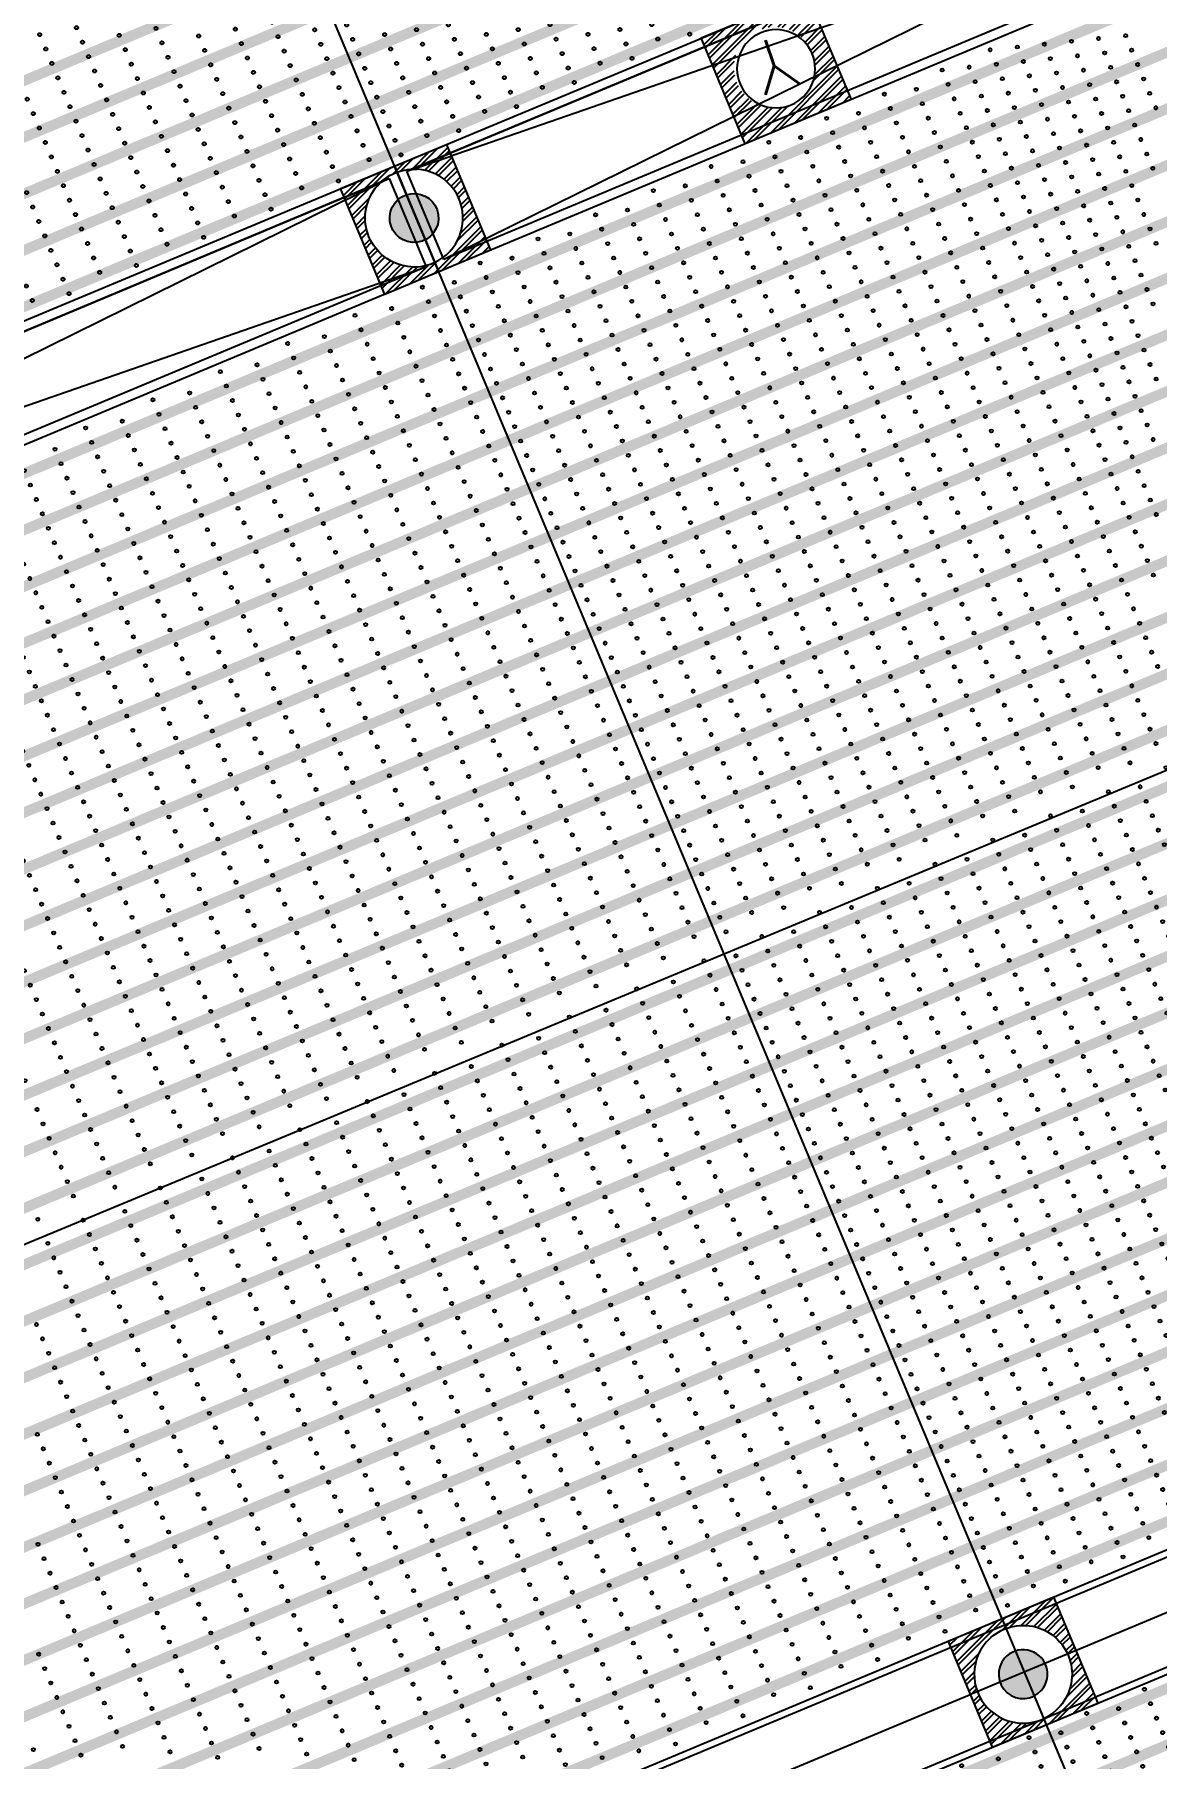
# Model space of a CAD drawing. Header units: millimetres. Extents: x 768159 to 833032, y -1374957 to -1225629.
# Drawn here: x 825699 to 827850, y -1271927 to -1268620 of the extents above; entities that cross this region are included whole.
import ezdxf
from ezdxf.xclip import XClip

# ---------------------------------------------------------------- set-up
doc = ezdxf.new("R2010")
doc.units = ezdxf.units.MM
doc.header["$LTSCALE"] = 10
doc.header["$MEASUREMENT"] = 0
doc.header["$XCLIPFRAME"] = 0
doc.set_wipeout_variables(frame=1)
doc.linetypes.add('CENTER', pattern=[50.8, 31.75, -6.35, 6.35, -6.35])
for name, color, linetype in [('I—平顶—分格线', 8, 'Continuous'), ('I—平顶—喷淋', 21, 'Continuous'), ('I—平顶—暖通', 144, 'Continuous'), ('I—平顶—灯具', 62, 'Continuous'), ('I—平顶—烟感', 144, 'Continuous'), ('I—平顶—造型', 122, 'Continuous')]:
    doc.layers.add(name, color=color, linetype=linetype)
doc.styles.add('平顶图图例(客房区A2）$0$HZDX', font='ROMANS.shx', dxfattribs={"width": 0.8, "bigfont": 'hztxt.shx'})

# ---------------------------------------------------------------- blocks, each defined once
blk = doc.blocks.new('7890')
at = {"layer": 'I—平顶—分格线', "color": 1}
for centre in [(-2960, -35), (-2890, -20), (-2820, -35), (-2750, -20), (-2680, -35), (-2610, -20), (-2540, -35), (-2470, -20), (-2400, -35), (-2330, -20), (-2260, -35), (-2190, -20), (-2120, -35), (-2050, -20), (-1980, -35), (-2960, -65), (-2890, -50), (-2820, -65), (-2750, -50), (-2680, -65), (-2610, -50), (-2540, -65), (-2470, -50), (-2400, -65), (-2330, -50), (-2260, -65), (-2190, -50), (-2120, -65), (-2050, -50), (-1980, -65), (-2960, -95), (-2890, -80), (-2820, -95), (-2750, -80), (-2680, -95), (-2610, -80), (-2540, -95), (-2470, -80), (-2400, -95), (-2330, -80), (-2260, -95), (-2190, -80), (-2120, -95), (-2050, -80), (-1980, -95), (-2960, -125), (-2890, -110), (-2820, -125), (-2750, -110), (-2680, -125), (-2610, -110), (-2540, -125), (-2470, -110), (-2400, -125), (-2330, -110), (-2260, -125), (-2190, -110), (-2120, -125), (-2050, -110), (-1980, -125), (-2960, -155), (-2890, -140), (-2820, -155), (-2750, -140), (-2680, -155), (-2610, -140), (-2540, -155), (-2470, -140), (-2400, -155), (-2330, -140), (-2260, -155), (-2190, -140), (-2120, -155), (-2050, -140), (-1980, -155), (-2960, -185), (-2890, -170), (-2890, -200), (-2820, -185), (-2750, -170), (-2750, -200), (-2680, -185), (-2610, -170), (-2610, -200), (-2540, -185), (-2470, -170), (-2470, -200), (-2400, -185), (-2330, -170), (-2330, -200), (-2260, -185), (-2190, -170), (-2190, -200), (-2120, -185), (-2050, -170), (-2050, -200), (-1980, -185), (-2960, -215), (-2890, -230), (-2820, -215), (-2750, -230), (-2680, -215), (-2610, -230), (-2540, -215), (-2470, -230), (-2400, -215), (-2330, -230), (-2260, -215), (-2190, -230), (-2120, -215), (-2050, -230), (-1980, -215), (-2960, -245), (-2890, -260), (-2820, -245), (-2750, -260), (-2680, -245), (-2610, -260), (-2540, -245), (-2470, -260), (-2400, -245), (-2330, -260), (-2260, -245), (-2190, -260), (-2120, -245), (-2050, -260), (-1980, -245), (-2960, -275), (-2890, -290), (-2820, -275), (-2750, -290), (-2680, -275), (-2610, -290), (-2540, -275), (-2470, -290), (-2400, -275), (-2330, -290), (-2260, -275), (-2190, -290), (-2120, -275), (-2050, -290), (-1980, -275), (-2960, -305), (-2890, -320), (-2820, -305), (-2750, -320), (-2680, -305), (-2610, -320), (-2540, -305), (-2470, -320), (-2400, -305), (-2330, -320), (-2260, -305), (-2190, -320), (-2120, -305), (-2050, -320), (-1980, -305), (-2960, -335), (-2960, -365), (-2890, -350), (-2820, -335), (-2820, -365), (-2750, -350), (-2680, -335), (-2680, -365), (-2610, -350), (-2540, -335), (-2540, -365), (-2470, -350), (-2400, -335), (-2400, -365), (-2330, -350), (-2260, -335), (-2260, -365), (-2190, -350), (-2120, -335), (-2120, -365), (-2050, -350), (-1980, -335), (-1980, -365), (-2960, -395), (-2890, -380), (-2820, -395), (-2750, -380), (-2680, -395), (-2610, -380), (-2540, -395), (-2470, -380), (-2400, -395), (-2330, -380), (-2260, -395), (-2190, -380), (-2120, -395), (-2050, -380), (-1980, -395), (-2960, -425), (-2890, -410), (-2820, -425), (-2750, -410), (-2680, -425), (-2610, -410), (-2540, -425), (-2470, -410), (-2400, -425), (-2330, -410), (-2260, -425), (-2190, -410), (-2120, -425), (-2050, -410), (-1980, -425), (-2960, -455), (-2890, -440), (-2820, -455), (-2750, -440), (-2680, -455), (-2610, -440), (-2540, -455), (-2470, -440), (-2400, -455), (-2330, -440), (-2260, -455), (-2190, -440), (-2120, -455), (-2050, -440), (-1980, -455), (-2960, -485), (-2890, -470), (-2820, -485), (-2750, -470), (-2680, -485), (-2610, -470), (-2540, -485), (-2470, -470), (-2400, -485), (-2330, -470), (-2260, -485), (-2190, -470), (-2120, -485), (-2050, -470), (-1980, -485), (-2960, -515), (-2890, -500), (-2890, -530), (-2820, -515), (-2750, -500), (-2750, -530), (-2680, -515), (-2610, -500), (-2610, -530), (-2540, -515), (-2470, -500), (-2470, -530), (-2400, -515), (-2330, -500), (-2330, -530), (-2260, -515), (-2190, -500), (-2190, -530), (-2120, -515), (-2050, -500), (-2050, -530), (-1980, -515), (-2960, -545), (-2890, -560), (-2820, -545), (-2750, -560), (-2680, -545), (-2610, -560), (-2540, -545), (-2470, -560), (-2400, -545), (-2330, -560), (-2260, -545), (-2190, -560), (-2120, -545), (-2050, -560), (-1980, -545), (-2960, -575), (-2890, -590), (-2820, -575), (-2750, -590), (-2680, -575), (-2610, -590), (-2540, -575), (-2470, -590), (-2400, -575), (-2330, -590), (-2260, -575), (-2190, -590), (-2120, -575), (-2050, -590), (-1980, -575), (-2960, -605), (-2890, -620), (-2820, -605), (-2750, -620), (-2680, -605), (-2610, -620), (-2540, -605), (-2470, -620), (-2400, -605), (-2330, -620), (-2260, -605), (-2190, -620), (-2120, -605), (-2050, -620), (-1980, -605), (-2960, -635), (-2890, -650), (-2820, -635), (-2750, -650), (-2680, -635), (-2610, -650), (-2540, -635), (-2470, -650), (-2400, -635), (-2330, -650), (-2260, -635), (-2190, -650), (-2120, -635), (-2050, -650), (-1980, -635), (-2960, -665), (-2960, -695), (-2890, -680), (-2820, -665), (-2820, -695), (-2750, -680), (-2680, -665), (-2680, -695), (-2610, -680), (-2540, -665), (-2540, -695), (-2470, -680), (-2400, -665), (-2400, -695), (-2330, -680), (-2260, -665), (-2260, -695), (-2190, -680), (-2120, -665), (-2120, -695), (-2050, -680), (-1980, -665), (-1980, -695), (-2960, -725), (-2890, -710), (-2820, -725), (-2750, -710), (-2680, -725), (-2610, -710), (-2540, -725), (-2470, -710), (-2400, -725), (-2330, -710), (-2260, -725), (-2190, -710), (-2120, -725), (-2050, -710), (-1980, -725), (-2960, -755), (-2890, -740), (-2820, -755), (-2750, -740), (-2680, -755), (-2610, -740), (-2540, -755), (-2470, -740), (-2400, -755), (-2330, -740), (-2260, -755), (-2190, -740), (-2120, -755), (-2050, -740), (-1980, -755), (-2960, -785), (-2890, -770), (-2820, -785), (-2750, -770), (-2680, -785), (-2610, -770), (-2540, -785), (-2470, -770), (-2400, -785), (-2330, -770), (-2260, -785), (-2190, -770), (-2120, -785), (-2050, -770), (-1980, -785), (-2960, -815), (-2890, -800), (-2820, -815), (-2750, -800), (-2680, -815), (-2610, -800), (-2540, -815), (-2470, -800), (-2400, -815), (-2330, -800), (-2260, -815), (-2190, -800), (-2120, -815), (-2050, -800), (-1980, -815), (-2960, -845), (-2890, -830), (-2890, -860), (-2820, -845), (-2750, -830), (-2750, -860), (-2680, -845), (-2610, -830), (-2610, -860), (-2540, -845), (-2470, -830), (-2470, -860), (-2400, -845), (-2330, -830), (-2330, -860), (-2260, -845), (-2190, -830), (-2190, -860), (-2120, -845), (-2050, -830), (-2050, -860), (-1980, -845), (-2960, -875), (-2890, -890), (-2820, -875), (-2750, -890), (-2680, -875), (-2610, -890), (-2540, -875), (-2470, -890), (-2400, -875), (-2330, -890), (-2260, -875), (-2190, -890), (-2120, -875), (-2050, -890), (-1980, -875), (-2960, -905), (-2890, -920), (-2820, -905), (-2750, -920), (-2680, -905), (-2610, -920), (-2540, -905), (-2470, -920), (-2400, -905), (-2330, -920), (-2260, -905), (-2190, -920), (-2120, -905), (-2050, -920), (-1980, -905), (-2960, -935), (-2890, -950), (-2820, -935), (-2750, -950), (-2680, -935), (-2610, -950), (-2540, -935), (-2470, -950), (-2400, -935), (-2330, -950), (-2260, -935), (-2190, -950), (-2120, -935), (-2050, -950), (-1980, -935), (-2960, -965), (-2890, -980), (-2820, -965), (-2750, -980), (-2680, -965), (-2610, -980), (-2540, -965), (-2470, -980), (-2400, -965), (-2330, -980), (-2260, -965), (-2190, -980), (-2120, -965), (-2050, -980), (-1980, -965), (-2960, -995), (-2960, -1025), (-2890, -1010), (-2820, -995), (-2820, -1025), (-2750, -1010), (-2680, -995), (-2680, -1025), (-2610, -1010), (-2540, -995), (-2540, -1025), (-2470, -1010), (-2400, -995), (-2400, -1025), (-2330, -1010), (-2260, -995), (-2260, -1025), (-2190, -1010), (-2120, -995), (-2120, -1025), (-2050, -1010), (-1980, -995), (-1980, -1025), (-2960, -1055), (-2890, -1040), (-2820, -1055), (-2750, -1040), (-2680, -1055), (-2610, -1040), (-2540, -1055), (-2470, -1040), (-2400, -1055), (-2330, -1040), (-2260, -1055), (-2190, -1040), (-2120, -1055), (-2050, -1040), (-1980, -1055), (-2960, -1085), (-2890, -1070), (-2820, -1085), (-2750, -1070), (-2680, -1085), (-2610, -1070), (-2540, -1085), (-2470, -1070), (-2400, -1085), (-2330, -1070), (-2260, -1085), (-2190, -1070), (-2120, -1085), (-2050, -1070), (-1980, -1085), (-2960, -1115), (-2890, -1100), (-2820, -1115), (-2750, -1100), (-2680, -1115), (-2610, -1100), (-2540, -1115), (-2470, -1100), (-2400, -1115), (-2330, -1100), (-2260, -1115), (-2190, -1100), (-2120, -1115), (-2050, -1100), (-1980, -1115), (-2960, -1145), (-2890, -1130), (-2890, -1160), (-2820, -1145), (-2750, -1130), (-2750, -1160), (-2680, -1145), (-2610, -1130), (-2610, -1160), (-2540, -1145), (-2470, -1130), (-2470, -1160), (-2400, -1145), (-2330, -1130), (-2330, -1160), (-2260, -1145), (-2190, -1130), (-2190, -1160), (-2120, -1145), (-2050, -1130), (-2050, -1160), (-1980, -1145), (-2960, -1175), (-2890, -1190), (-2820, -1175), (-2750, -1190), (-2680, -1175), (-2610, -1190), (-2540, -1175), (-2470, -1190), (-2400, -1175), (-2330, -1190), (-2260, -1175), (-2190, -1190), (-2120, -1175), (-2050, -1190), (-1980, -1175), (-2960, -1205), (-2890, -1220), (-2820, -1205), (-2750, -1220), (-2680, -1205), (-2610, -1220), (-2540, -1205), (-2470, -1220), (-2400, -1205), (-2330, -1220), (-2260, -1205), (-2190, -1220), (-2120, -1205), (-2050, -1220), (-1980, -1205), (-2960, -1235), (-2890, -1250), (-2820, -1235), (-2750, -1250), (-2680, -1235), (-2610, -1250), (-2540, -1235), (-2470, -1250), (-2400, -1235), (-2330, -1250), (-2260, -1235), (-2190, -1250), (-2120, -1235), (-2050, -1250), (-1980, -1235), (-2960, -1265), (-2890, -1280), (-2820, -1265), (-2750, -1280), (-2680, -1265), (-2610, -1280), (-2540, -1265), (-2470, -1280), (-2400, -1265), (-2330, -1280), (-2260, -1265), (-2190, -1280), (-2120, -1265), (-2050, -1280), (-1980, -1265), (-2960, -1295), (-2960, -1325), (-2890, -1310), (-2820, -1295), (-2820, -1325), (-2750, -1310), (-2680, -1295), (-2680, -1325), (-2610, -1310), (-2540, -1295), (-2540, -1325), (-2470, -1310), (-2400, -1295), (-2400, -1325), (-2330, -1310), (-2260, -1295), (-2260, -1325), (-2190, -1310), (-2120, -1295), (-2120, -1325), (-2050, -1310), (-1980, -1295), (-1980, -1325), (-2960, -1355), (-2890, -1340), (-2820, -1355), (-2750, -1340), (-2680, -1355), (-2610, -1340), (-2540, -1355), (-2470, -1340), (-2400, -1355), (-2330, -1340), (-2260, -1355), (-2190, -1340), (-2120, -1355), (-2050, -1340), (-1980, -1355), (-2960, -1385), (-2890, -1370), (-2820, -1385), (-2750, -1370), (-2680, -1385), (-2610, -1370), (-2540, -1385), (-2470, -1370), (-2400, -1385), (-2330, -1370), (-2260, -1385), (-2190, -1370), (-2120, -1385), (-2050, -1370), (-1980, -1385)]:
    blk.add_circle(centre, 3, dxfattribs=at)
at = {"layer": 'I—平顶—分格线', "color": 3}
for centre in [(-1910, -20), (-1830, -35), (-1750, -20), (-1670, -35), (-1590, -20), (-1910, -50), (-1830, -65), (-1750, -50), (-1670, -65), (-1910, -80), (-1830, -95), (-1750, -80), (-1670, -95), (-1910, -110), (-1830, -125), (-1750, -110), (-1670, -125), (-1910, -140), (-1830, -155), (-1750, -140), (-1670, -155), (-1910, -170), (-1910, -200), (-1830, -185), (-1750, -170), (-1750, -200), (-1670, -185), (-1910, -230), (-1830, -215), (-1750, -230), (-1670, -215), (-1910, -260), (-1830, -245), (-1750, -260), (-1910, -290), (-1830, -275), (-1750, -290), (-1670, -275), (-1910, -320), (-1830, -305), (-1750, -320), (-1670, -305), (-1590, -320), (-1910, -350), (-1830, -335), (-1830, -365), (-1750, -350), (-1670, -335), (-1670, -365), (-1590, -350), (-1510, -335), (-1510, -365), (-1910, -380), (-1830, -395), (-1750, -380), (-1670, -395), (-1590, -380), (-1510, -395), (-1430, -380), (-1910, -410), (-1830, -425), (-1750, -410), (-1670, -425), (-1590, -410), (-1510, -425), (-1430, -410), (-1350, -425), (-1910, -440), (-1830, -455), (-1750, -440), (-1670, -455), (-1590, -440), (-1510, -455), (-1430, -440), (-1350, -455), (-1270, -440), (-1910, -470), (-1830, -485), (-1750, -470), (-1670, -485), (-1590, -470), (-1510, -485), (-1430, -470), (-1350, -485), (-1270, -470), (-1190, -485), (-1910, -500), (-1910, -530), (-1830, -515), (-1750, -500), (-1750, -530), (-1670, -515), (-1590, -500), (-1590, -530), (-1510, -515), (-1430, -500), (-1430, -530), (-1350, -515), (-1270, -500), (-1270, -530), (-1910, -560), (-1830, -545), (-1750, -560), (-1670, -545), (-1590, -560), (-1510, -545), (-1430, -560), (-1350, -545), (-1270, -560), (-1910, -590), (-1830, -575), (-1750, -590), (-1670, -575), (-1590, -590), (-1510, -575), (-1430, -590), (-1350, -575), (-1270, -590), (-1910, -620), (-1830, -605), (-1750, -620), (-1670, -605), (-1590, -620), (-1510, -605), (-1430, -620), (-1350, -605), (-1270, -620), (-1910, -650), (-1830, -635), (-1750, -650), (-1670, -635), (-1590, -650), (-1510, -635), (-1430, -650), (-1350, -635), (-1270, -650), (-1910, -680), (-1830, -665), (-1830, -695), (-1750, -680), (-1670, -665), (-1670, -695), (-1590, -680), (-1510, -665), (-1510, -695), (-1430, -680), (-1350, -665), (-1350, -695), (-1910, -710), (-1830, -725), (-1750, -710), (-1670, -725), (-1590, -710), (-1510, -725), (-1430, -710), (-1350, -725), (-1910, -740), (-1830, -755), (-1750, -740), (-1670, -755), (-1590, -740), (-1510, -755), (-1430, -740), (-1350, -755), (-1910, -770), (-1830, -785), (-1750, -770), (-1670, -785), (-1590, -770), (-1510, -785), (-1430, -770), (-1350, -785), (-1910, -800), (-1830, -815), (-1750, -800), (-1670, -815), (-1590, -800), (-1510, -815), (-1430, -800), (-1350, -815), (-1910, -830), (-1910, -860), (-1830, -845), (-1750, -830), (-1750, -860), (-1670, -845), (-1590, -830), (-1590, -860), (-1510, -845), (-1430, -830), (-1430, -860), (-1350, -845), (-1910, -890), (-1830, -875), (-1750, -890), (-1670, -875), (-1590, -890), (-1510, -875), (-1430, -890), (-1910, -920), (-1830, -905), (-1750, -920), (-1670, -905), (-1590, -920), (-1510, -905), (-1430, -920), (-1910, -950), (-1830, -935), (-1750, -950), (-1670, -935), (-1590, -950), (-1510, -935), (-1430, -950), (-1910, -980), (-1830, -965), (-1750, -980), (-1670, -965), (-1590, -980), (-1510, -965), (-1430, -980), (-1910, -1010), (-1830, -995), (-1830, -1025), (-1750, -1010), (-1670, -995), (-1670, -1025), (-1590, -1010), (-1510, -995), (-1510, -1025), (-1430, -1010), (-1910, -1040), (-1830, -1055), (-1750, -1040), (-1670, -1055), (-1590, -1040), (-1510, -1055), (-1430, -1040), (-1910, -1070), (-1830, -1085), (-1750, -1070), (-1670, -1085), (-1590, -1070), (-1510, -1085), (-1910, -1100), (-1830, -1115), (-1750, -1100), (-1670, -1115), (-1590, -1100), (-1510, -1115), (-1910, -1130), (-1910, -1160), (-1830, -1145), (-1750, -1130), (-1750, -1160), (-1670, -1145), (-1590, -1130), (-1590, -1160), (-1510, -1145), (-1910, -1190), (-1830, -1175), (-1750, -1190), (-1670, -1175), (-1590, -1190), (-1510, -1175), (-1910, -1220), (-1830, -1205), (-1750, -1220), (-1670, -1205), (-1590, -1220), (-1510, -1205), (-1910, -1250), (-1830, -1235), (-1750, -1250), (-1670, -1235), (-1590, -1250), (-1510, -1235), (-1910, -1280), (-1830, -1265), (-1750, -1280), (-1670, -1265), (-1590, -1280), (-1910, -1310), (-1830, -1295), (-1830, -1325), (-1750, -1310), (-1670, -1295), (-1670, -1325), (-1590, -1310), (-1910, -1340), (-1830, -1355), (-1750, -1340), (-1670, -1355), (-1590, -1340), (-1910, -1370), (-1830, -1385), (-1750, -1370), (-1670, -1385), (-1590, -1370)]:
    blk.add_circle(centre, 3, dxfattribs=at)
blk = doc.blocks.new('4560')
at = {"layer": 'I—平顶—分格线'}
for centre in [(-920, -35), (-860, -20), (-800, -35), (-740, -20), (-680, -35), (-620, -20), (-560, -35), (-500, -20), (-440, -35), (-380, -20), (-320, -35), (-260, -20), (-200, -35), (-140, -20), (-80, -35), (-20, -20), (-920, -65), (-860, -50), (-800, -65), (-740, -50), (-680, -65), (-620, -50), (-560, -65), (-500, -50), (-440, -65), (-380, -50), (-320, -65), (-260, -50), (-200, -65), (-140, -50), (-80, -65), (-20, -50), (-920, -95), (-860, -80), (-800, -95), (-740, -80), (-680, -95), (-620, -80), (-560, -95), (-500, -80), (-440, -95), (-380, -80), (-320, -95), (-260, -80), (-200, -95), (-140, -80), (-80, -95), (-20, -80), (-920, -125), (-860, -110), (-800, -125), (-740, -110), (-680, -125), (-620, -110), (-560, -125), (-500, -110), (-440, -125), (-380, -110), (-320, -125), (-260, -110), (-200, -125), (-140, -110), (-80, -125), (-20, -110), (-920, -155), (-860, -140), (-800, -155), (-740, -140), (-680, -155), (-620, -140), (-560, -155), (-500, -140), (-440, -155), (-380, -140), (-320, -155), (-260, -140), (-200, -155), (-140, -140), (-80, -155), (-20, -140), (-980, -170), (-980, -200), (-920, -185), (-860, -170), (-860, -200), (-800, -185), (-740, -170), (-740, -200), (-680, -185), (-620, -170), (-620, -200), (-560, -185), (-500, -170), (-500, -200), (-440, -185), (-380, -170), (-380, -200), (-320, -185), (-260, -170), (-260, -200), (-200, -185), (-140, -170), (-140, -200), (-80, -185), (-20, -170), (-20, -200), (-980, -230), (-920, -215), (-860, -230), (-800, -215), (-740, -230), (-680, -215), (-620, -230), (-560, -215), (-500, -230), (-440, -215), (-380, -230), (-320, -215), (-260, -230), (-200, -215), (-140, -230), (-80, -215), (-20, -230), (-980, -260), (-920, -245), (-860, -260), (-800, -245), (-740, -260), (-680, -245), (-620, -260), (-560, -245), (-500, -260), (-440, -245), (-380, -260), (-320, -245), (-260, -260), (-200, -245), (-140, -260), (-80, -245), (-20, -260), (-980, -290), (-920, -275), (-860, -290), (-800, -275), (-740, -290), (-680, -275), (-620, -290), (-560, -275), (-500, -290), (-440, -275), (-380, -290), (-320, -275), (-260, -290), (-200, -275), (-140, -290), (-80, -275), (-20, -290), (-980, -320), (-920, -305), (-860, -320), (-800, -305), (-740, -320), (-680, -305), (-620, -320), (-560, -305), (-500, -320), (-440, -305), (-380, -320), (-320, -305), (-260, -320), (-200, -305), (-140, -320), (-80, -305), (-20, -320), (-1040, -335), (-1040, -365), (-980, -350), (-920, -335), (-920, -365), (-860, -350), (-800, -335), (-800, -365), (-740, -350), (-680, -335), (-680, -365), (-620, -350), (-560, -335), (-560, -365), (-500, -350), (-440, -335), (-440, -365), (-380, -350), (-320, -335), (-320, -365), (-260, -350), (-200, -335), (-200, -365), (-140, -350), (-80, -335), (-80, -365), (-20, -350), (-1040, -395), (-980, -380), (-920, -395), (-860, -380), (-800, -395), (-740, -380), (-680, -395), (-620, -380), (-560, -395), (-500, -380), (-440, -395), (-380, -380), (-320, -395), (-260, -380), (-200, -395), (-140, -380), (-80, -395), (-20, -380), (-1040, -425), (-980, -410), (-920, -425), (-860, -410), (-800, -425), (-740, -410), (-680, -425), (-620, -410), (-560, -425), (-500, -410), (-440, -425), (-380, -410), (-320, -425), (-260, -410), (-200, -425), (-140, -410), (-80, -425), (-20, -410), (-1040, -455), (-980, -440), (-920, -455), (-860, -440), (-800, -455), (-740, -440), (-680, -455), (-620, -440), (-560, -455), (-500, -440), (-440, -455), (-380, -440), (-320, -455), (-260, -440), (-200, -455), (-140, -440), (-80, -455), (-20, -440), (-1040, -485), (-980, -470), (-920, -485), (-860, -470), (-800, -485), (-740, -470), (-680, -485), (-620, -470), (-560, -485), (-500, -470), (-440, -485), (-380, -470), (-320, -485), (-260, -470), (-200, -485), (-140, -470), (-80, -485), (-20, -470), (-1040, -515), (-980, -500), (-980, -530), (-920, -515), (-860, -500), (-860, -530), (-800, -515), (-740, -500), (-740, -530), (-680, -515), (-620, -500), (-620, -530), (-560, -515), (-500, -500), (-500, -530), (-440, -515), (-380, -500), (-380, -530), (-320, -515), (-260, -500), (-260, -530), (-200, -515), (-140, -500), (-140, -530), (-80, -515), (-20, -500), (-20, -530), (-1040, -545), (-980, -560), (-920, -545), (-860, -560), (-800, -545), (-740, -560), (-680, -545), (-620, -560), (-560, -545), (-500, -560), (-440, -545), (-380, -560), (-320, -545), (-260, -560), (-200, -545), (-140, -560), (-80, -545), (-20, -560), (-1040, -575), (-980, -590), (-920, -575), (-860, -590), (-800, -575), (-740, -590), (-680, -575), (-620, -590), (-560, -575), (-500, -590), (-440, -575), (-380, -590), (-320, -575), (-260, -590), (-200, -575), (-140, -590), (-80, -575), (-20, -590), (-1040, -605), (-980, -620), (-920, -605), (-860, -620), (-800, -605), (-740, -620), (-680, -605), (-620, -620), (-560, -605), (-500, -620), (-440, -605), (-380, -620), (-320, -605), (-260, -620), (-200, -605), (-140, -620), (-80, -605), (-20, -620), (-1040, -635), (-980, -650), (-920, -635), (-860, -650), (-800, -635), (-740, -650), (-680, -635), (-620, -650), (-560, -635), (-500, -650), (-440, -635), (-380, -650), (-320, -635), (-260, -650), (-200, -635), (-140, -650), (-80, -635), (-20, -650), (-1040, -665), (-1040, -695), (-980, -680), (-920, -665), (-920, -695), (-860, -680), (-800, -665), (-800, -695), (-740, -680), (-680, -665), (-680, -695), (-620, -680), (-560, -665), (-560, -695), (-500, -680), (-440, -665), (-440, -695), (-380, -680), (-320, -665), (-320, -695), (-260, -680), (-200, -665), (-200, -695), (-140, -680), (-80, -665), (-80, -695), (-20, -680), (-1040, -725), (-980, -710), (-920, -725), (-860, -710), (-800, -725), (-740, -710), (-680, -725), (-620, -710), (-560, -725), (-500, -710), (-440, -725), (-380, -710), (-320, -725), (-260, -710), (-200, -725), (-140, -710), (-80, -725), (-20, -710), (-1040, -755), (-980, -740), (-920, -755), (-860, -740), (-800, -755), (-740, -740), (-680, -755), (-620, -740), (-560, -755), (-500, -740), (-440, -755), (-380, -740), (-320, -755), (-260, -740), (-200, -755), (-140, -740), (-80, -755), (-20, -740), (-1040, -785), (-980, -770), (-920, -785), (-860, -770), (-800, -785), (-740, -770), (-680, -785), (-620, -770), (-560, -785), (-500, -770), (-440, -785), (-380, -770), (-320, -785), (-260, -770), (-200, -785), (-140, -770), (-80, -785), (-20, -770), (-1040, -815), (-980, -800), (-920, -815), (-860, -800), (-800, -815), (-740, -800), (-680, -815), (-620, -800), (-560, -815), (-500, -800), (-440, -815), (-380, -800), (-320, -815), (-260, -800), (-200, -815), (-140, -800), (-80, -815), (-20, -800), (-1040, -845), (-980, -830), (-980, -860), (-920, -845), (-860, -830), (-860, -860), (-800, -845), (-740, -830), (-740, -860), (-680, -845), (-620, -830), (-620, -860), (-560, -845), (-500, -830), (-500, -860), (-440, -845), (-380, -830), (-380, -860), (-320, -845), (-260, -830), (-260, -860), (-200, -845), (-140, -830), (-140, -860), (-80, -845), (-20, -830), (-20, -860), (-1040, -875), (-980, -890), (-920, -875), (-860, -890), (-800, -875), (-740, -890), (-680, -875), (-620, -890), (-560, -875), (-500, -890), (-440, -875), (-380, -890), (-320, -875), (-260, -890), (-200, -875), (-140, -890), (-80, -875), (-20, -890), (-1040, -905), (-980, -920), (-920, -905), (-860, -920), (-800, -905), (-740, -920), (-680, -905), (-620, -920), (-560, -905), (-500, -920), (-440, -905), (-380, -920), (-320, -905), (-260, -920), (-200, -905), (-140, -920), (-80, -905), (-20, -920), (-1040, -935), (-980, -950), (-920, -935), (-860, -950), (-800, -935), (-740, -950), (-680, -935), (-620, -950), (-560, -935), (-500, -950), (-440, -935), (-380, -950), (-320, -935), (-260, -950), (-200, -935), (-140, -950), (-80, -935), (-20, -950), (-1040, -965), (-980, -980), (-920, -965), (-860, -980), (-800, -965), (-740, -980), (-680, -965), (-620, -980), (-560, -965), (-500, -980), (-440, -965), (-380, -980), (-320, -965), (-260, -980), (-200, -965), (-140, -980), (-80, -965), (-20, -980), (-1040, -995), (-1040, -1025), (-980, -1010), (-920, -995), (-920, -1025), (-860, -1010), (-800, -995), (-800, -1025), (-740, -1010), (-680, -995), (-680, -1025), (-620, -1010), (-560, -995), (-560, -1025), (-500, -1010), (-440, -995), (-440, -1025), (-380, -1010), (-320, -995), (-320, -1025), (-260, -1010), (-200, -995), (-200, -1025), (-140, -1010), (-80, -995), (-80, -1025), (-20, -1010), (-1040, -1055), (-980, -1040), (-920, -1055), (-860, -1040), (-800, -1055), (-740, -1040), (-680, -1055), (-620, -1040), (-560, -1055), (-500, -1040), (-440, -1055), (-380, -1040), (-320, -1055), (-260, -1040), (-200, -1055), (-140, -1040), (-80, -1055), (-20, -1040), (-1040, -1085), (-980, -1070), (-920, -1085), (-860, -1070), (-800, -1085), (-740, -1070), (-680, -1085), (-620, -1070), (-560, -1085), (-500, -1070), (-440, -1085), (-380, -1070), (-320, -1085), (-260, -1070), (-200, -1085), (-140, -1070), (-80, -1085), (-20, -1070), (-1040, -1115), (-980, -1100), (-920, -1115), (-860, -1100), (-800, -1115), (-740, -1100), (-680, -1115), (-620, -1100), (-560, -1115), (-500, -1100), (-440, -1115), (-380, -1100), (-320, -1115), (-260, -1100), (-200, -1115), (-140, -1100), (-80, -1115), (-20, -1100), (-1040, -1145), (-980, -1130), (-980, -1160), (-920, -1145), (-860, -1130), (-860, -1160), (-800, -1145), (-740, -1130), (-740, -1160), (-680, -1145), (-620, -1130), (-620, -1160), (-560, -1145), (-500, -1130), (-500, -1160), (-440, -1145), (-380, -1130), (-380, -1160), (-320, -1145), (-260, -1130), (-260, -1160), (-200, -1145), (-140, -1130), (-140, -1160), (-80, -1145), (-20, -1130), (-20, -1160), (-1040, -1175), (-980, -1190), (-920, -1175), (-860, -1190), (-800, -1175), (-740, -1190), (-680, -1175), (-620, -1190), (-560, -1175), (-500, -1190), (-440, -1175), (-380, -1190), (-320, -1175), (-260, -1190), (-200, -1175), (-140, -1190), (-80, -1175), (-20, -1190), (-1040, -1205), (-980, -1220), (-920, -1205), (-860, -1220), (-800, -1205), (-740, -1220), (-680, -1205), (-620, -1220), (-560, -1205), (-500, -1220), (-440, -1205), (-380, -1220), (-320, -1205), (-260, -1220), (-200, -1205), (-140, -1220), (-80, -1205), (-20, -1220), (-1040, -1235), (-980, -1250), (-920, -1235), (-860, -1250), (-800, -1235), (-740, -1250), (-680, -1235), (-620, -1250), (-560, -1235), (-500, -1250), (-440, -1235), (-380, -1250), (-320, -1235), (-260, -1250), (-200, -1235), (-140, -1250), (-80, -1235), (-20, -1250), (-1040, -1265), (-980, -1280), (-920, -1265), (-860, -1280), (-800, -1265), (-740, -1280), (-680, -1265), (-620, -1280), (-560, -1265), (-500, -1280), (-440, -1265), (-380, -1280), (-320, -1265), (-260, -1280), (-200, -1265), (-140, -1280), (-80, -1265), (-20, -1280), (-1040, -1295), (-1040, -1325), (-980, -1310), (-920, -1295), (-920, -1325), (-860, -1310), (-800, -1295), (-800, -1325), (-740, -1310), (-680, -1295), (-680, -1325), (-620, -1310), (-560, -1295), (-560, -1325), (-500, -1310), (-440, -1295), (-440, -1325), (-380, -1310), (-320, -1295), (-320, -1325), (-260, -1310), (-200, -1295), (-200, -1325), (-140, -1310), (-80, -1295), (-80, -1325), (-20, -1310), (-1040, -1355), (-980, -1340), (-920, -1355), (-860, -1340), (-800, -1355), (-740, -1340), (-680, -1355), (-620, -1340), (-560, -1355), (-500, -1340), (-440, -1355), (-380, -1340), (-320, -1355), (-260, -1340), (-200, -1355), (-140, -1340), (-80, -1355), (-20, -1340), (-1040, -1385), (-980, -1370), (-920, -1385), (-860, -1370), (-800, -1385), (-740, -1370), (-680, -1385), (-620, -1370), (-560, -1385), (-500, -1370), (-440, -1385), (-380, -1370), (-320, -1385), (-260, -1370), (-200, -1385), (-140, -1370), (-80, -1385), (-20, -1370)]:
    blk.add_circle(centre, 3, dxfattribs=at)
at = {"layer": 'I—平顶—分格线', "color": 3}
for centre in [(-1090, -440), (-1090, -470), (-1090, -500), (-1090, -530), (-1090, -560), (-1140, -575), (-1090, -590), (-1140, -605), (-1090, -620), (-1140, -635), (-1090, -650), (-1190, -680), (-1140, -665), (-1140, -695), (-1090, -680), (-1190, -710), (-1140, -725), (-1090, -710), (-1190, -740), (-1140, -755), (-1090, -740), (-1190, -770), (-1140, -785), (-1090, -770), (-1240, -815), (-1190, -800), (-1140, -815), (-1090, -800), (-1240, -845), (-1190, -830), (-1190, -860), (-1140, -845), (-1090, -830), (-1090, -860), (-1240, -875), (-1190, -890), (-1140, -875), (-1090, -890), (-1290, -920), (-1240, -905), (-1190, -920), (-1140, -905), (-1090, -920), (-1290, -950), (-1240, -935), (-1190, -950), (-1140, -935), (-1090, -950), (-1290, -980), (-1240, -965), (-1190, -980), (-1140, -965), (-1090, -980), (-1290, -1010), (-1240, -995), (-1240, -1025), (-1190, -1010), (-1140, -995), (-1140, -1025), (-1090, -1010), (-1340, -1055), (-1290, -1040), (-1240, -1055), (-1190, -1040), (-1140, -1055), (-1090, -1040), (-1340, -1085), (-1290, -1070), (-1240, -1085), (-1190, -1070), (-1140, -1085), (-1090, -1070), (-1340, -1115), (-1290, -1100), (-1240, -1115), (-1190, -1100), (-1140, -1115), (-1090, -1100), (-1390, -1160), (-1340, -1145), (-1290, -1130), (-1290, -1160), (-1240, -1145), (-1190, -1130), (-1190, -1160), (-1140, -1145), (-1090, -1130), (-1090, -1160), (-1390, -1190), (-1340, -1175), (-1290, -1190), (-1240, -1175), (-1190, -1190), (-1140, -1175), (-1090, -1190), (-1390, -1220), (-1340, -1205), (-1290, -1220), (-1240, -1205), (-1190, -1220), (-1140, -1205), (-1090, -1220), (-1390, -1250), (-1340, -1235), (-1290, -1250), (-1240, -1235), (-1190, -1250), (-1140, -1235), (-1090, -1250), (-1390, -1280), (-1340, -1265), (-1290, -1280), (-1240, -1265), (-1190, -1280), (-1140, -1265), (-1090, -1280), (-1390, -1310), (-1340, -1295), (-1340, -1325), (-1290, -1310), (-1240, -1295), (-1240, -1325), (-1190, -1310), (-1140, -1295), (-1140, -1325), (-1090, -1310), (-1290, -1340), (-1240, -1355), (-1190, -1340), (-1140, -1355), (-1090, -1340), (-1190, -1370), (-1140, -1385), (-1090, -1370)]:
    blk.add_circle(centre, 3, dxfattribs=at)
blk = doc.blocks.new('*U326')
for p, q in [((-1944.1, 80.6), (6265.1, 80.6)), ((-1939.3, 75.9), (6260.4, 75.9)), ((-1939.3, 40.3), (6260.4, 40.3)), ((6265.1, 0), (-1944.1, 0)), ((6260.4, 4.7), (-1939.3, 4.7))]:
    blk.add_line(p, q)
blk = doc.blocks.new('*U293')
for p, q in [((-938.2, 85.3), (225.4, 85.3)), ((218.3, 78.2), (-931.1, 78.2)), ((-931.1, 78.2), (218.3, 78.2)), ((218.3, 78.2), (-931.1, 7.1)), ((-931.1, 78.2), (218.3, 7.1)), ((218.3, 78.2), (218.3, 7.1)), ((225.4, 85.3), (225.4, 0)), ((225.4, 0), (-938.2, 0)), ((218.3, 7.1), (-931.1, 7.1))]:
    blk.add_line(p, q)
blk = doc.blocks.new('*U294')
for p, q in [((-938.2, 85.3), (225.4, 85.3)), ((-938.2, 0), (-938.2, 85.3)), ((218.3, 78.2), (-931.1, 78.2)), ((-931.1, 78.2), (218.3, 78.2)), ((-931.1, 7.1), (-931.1, 78.2)), ((218.3, 78.2), (-931.1, 7.1)), ((-931.1, 78.2), (218.3, 7.1)), ((225.4, 0), (-938.2, 0)), ((218.3, 7.1), (-931.1, 7.1))]:
    blk.add_line(p, q)
blk = doc.blocks.new('上下喷1111')
h = blk.add_hatch(color=256)
h.dxf.hatch_style = 1
edge = h.paths.add_edge_path()
edge.add_arc((0, 0), 0.5, 0, 180)
edge.add_arc((0, 0), 0.5, 180, 360)
at = {"elevation": 0}
for points in [[(-1, 0, -1), (1, 0, 0.084041)], [(-1, 0, 1), (1, 0, -0.084041)]]:
    blk.add_lwpolyline(points, format="xyb", dxfattribs=at)
blk.add_lwpolyline([(0.5, 0, 1), (-0.5, 0, 1)], format="xyb", close=True, dxfattribs=at)
blk = doc.blocks.new('平顶图图例(客房区A2）$0$烟感')
at = {"layer": 'I—平顶—烟感', "linetype": 'Continuous'}
blk.add_circle((0, 0), 2.16, dxfattribs=at)
at = {"layer": 'I—平顶—烟感', "linetype": 'Continuous', "style": '平顶图图例(客房区A2）$0$HZDX'}
blk.add_text('Y', height=2.858, dxfattribs=at).set_placement((-1.143, -1.685))
blk = doc.blocks.new('P1-T2')
at = {"layer": 'I—平顶—分格线'}
h = blk.add_hatch(dxfattribs=at)
h.set_pattern_fill('ANSI32', color=256, scale=2, angle=-112.6844)
h.set_pattern_definition([(292.3155952, (1491410.09, 253529.903), (17.62327694, 7.23343693), []), (292.3155952, (1491406.626, 253521.617), (17.62327694, 7.23343693), [])])
edge = h.paths.add_edge_path(flags=16)
edge.add_arc((-4353.6, -4479), 77.7, 67.3109, 427.3109)
h.paths.add_polyline_path([(-4240, -4367.5), (-4240, -4587.5), (-4460, -4587.5), (-4460, -4367.5)])
blk.add_lwpolyline([(-2809.9, -23.6), (-2863, -22432.8)], dxfattribs=at)
at = {"layer": 'I—平顶—灯具', "linetype": 'CENTER', "ltscale": 0.01, "const_width": 20}
for points in [[(-4885, -20), (-4885, -22429.3)], [(-4785, -20), (-4785, -22429.3)], [(-4685, -20), (-4685, -22429.3)], [(-4585, -20), (-4585, -22429.3)], [(-4190, -20), (-4190, -22429.3)], [(-4090, -20), (-4090, -22429.3)], [(-3990, -20), (-3990, -22429.3)], [(-3890, -20), (-3890, -22429.3)], [(-3790, -20), (-3790, -22429.3)], [(-3690, -20), (-3690, -22429.3)], [(-3590, -20), (-3590, -22429.3)], [(-3490, -20), (-3490, -22429.3)], [(-3390, -20), (-3390, -22429.3)], [(-3290, -20), (-3290, -22429.3)], [(-3190, -20), (-3190, -22429.3)], [(-3090, -20), (-3090, -22429.3)], [(-2990, -20), (-2990, -22429.3)], [(-2890, -20), (-2890, -22429.3)], [(-2790, -20), (-2790, -22429.3)], [(-2690, -20), (-2690, -22429.3)], [(-2590, -20), (-2590, -22429.3)], [(-2490, -20), (-2490, -22429.3)], [(-2390, -20), (-2390, -22429.3)], [(-2290, -20), (-2290, -22449.3)], [(-2190, -20), (-2190, -22449.3)], [(-2090, -20), (-2090, -22449.3)], [(-1990, -20), (-1990, -22429.3)], [(-1890, -20), (-1890, -22429.3)], [(-1790, -20), (-1790, -22429.3)], [(-1690, -20), (-1690, -22429.3)], [(-1590, -20), (-1590, -22429.3)], [(-1490, -20), (-1490, -22429.3)], [(-1095, -20), (-1095, -22429.3)]]:
    blk.add_lwpolyline(points, dxfattribs=at)
at = {"layer": 'I—平顶—造型'}
blk.add_lwpolyline([(-4240, -4367.5), (-4240, -4587.5), (-4460, -4587.5), (-4460, -4367.5)], close=True, dxfattribs=at)
at = {"layer": 'I—平顶—分格线', "rotation": 270}
for name, p in [('4560', (-1440, -5224.7)), ('7890', (-1440, -8224.7))]:
    blk.add_blockref(name, p, dxfattribs=at)
at = {"layer": 'I—平顶—烟感', "xscale": -34.72222223022209, "yscale": 34.72222223022212, "zscale": 34.72222223022213, "rotation": 266.1686942821742}
blk.add_blockref('平顶图图例(客房区A2）$0$烟感', (-4350, -4477.5), dxfattribs=at)
for points in [[(-4240, -5116.7), (-4240, -5336.7), (-4460, -5336.7), (-4460, -5116.7)], [(-1440, -5116.7), (-1440, -5336.7), (-1220, -5336.7), (-1220, -5116.7)]]:
    blk.add_wipeout(points).dxf.layer = 'I—平顶—造型'
at = {"layer": 'I—平顶—分格线'}
h = blk.add_hatch(dxfattribs=at)
h.set_pattern_fill('ANSI32', color=256, scale=2, angle=-112.6844)
h.set_pattern_definition([(292.3155952, (1491410.085, 252780.641), (17.62327694, 7.23343693), []), (292.3155952, (1491406.622, 252772.355), (17.62327694, 7.23343693), [])])
edge = h.paths.add_edge_path()
edge.add_arc((-4353.6, -5228.2), 93.8, 292.6844, 652.6844, ccw=False)
h.paths.add_polyline_path([(-4240, -5116.7), (-4240, -5336.7), (-4460, -5336.7), (-4460, -5116.7)])
h = blk.add_hatch(dxfattribs=at)
h.set_pattern_fill('ANSI32', color=256, scale=2, angle=-112.6844)
h.set_pattern_definition([(292.3155952, (1491410.106, 252780.641), (17.62327694, 7.23343693), []), (292.3155952, (1491406.642, 252772.355), (17.62327694, 7.23343693), [])])
edge = h.paths.add_edge_path()
edge.add_arc((-1326.4, -5228.2), 93.8, -112.6844, 247.3156)
h.paths.add_polyline_path([(-1440, -5116.7), (-1440, -5336.7), (-1220, -5336.7), (-1220, -5116.7)])
blk.add_lwpolyline([(-5690.8, -5224.7), (-10.8, -5224.7)], dxfattribs=at)
at = {"layer": 'I—平顶—灯具', "linetype": 'CENTER', "ltscale": 0.01, "const_width": 20}
for points in [[(-4485, -20), (-4485, -22429.3)], [(-1195, -20), (-1195, -22429.3)]]:
    blk.add_lwpolyline(points, dxfattribs=at)
at = {"layer": 'I—平顶—造型'}
for points in [[(-4240, -5116.7), (-4240, -5336.7), (-4460, -5336.7), (-4460, -5116.7)], [(-1440, -5116.7), (-1440, -5336.7), (-1220, -5336.7), (-1220, -5116.7)]]:
    blk.add_lwpolyline(points, close=True, dxfattribs=at)
at = {"layer": 'I—平顶—分格线'}
ref = blk.add_blockref('4560', (-4455, -5224.7), dxfattribs=dict(at, rotation=270))
XClip(ref).set_block_clipping_path([(-5224.7051508587, -555.0000256187), (17224.6040659997, -5.0000259745)])
at = {"layer": 'I—平顶—分格线', "rotation": 270}
for name, p in [('4560', (-2840, -5224.7)), ('7890', (-2840, -8224.7))]:
    blk.add_blockref(name, p, dxfattribs=at)
at = {"layer": 'I—平顶—分格线'}
ref = blk.add_blockref('4560', (-665, -5224.7), dxfattribs=dict(at, rotation=270))
XClip(ref).set_block_clipping_path([(-5224.7051508587, -555.0000256187), (17224.6040659997, -5.0000259745)])
ref = blk.add_blockref('7890', (-4455, -8224.7), dxfattribs=dict(at, rotation=270))
XClip(ref).set_block_clipping_path([(-8224.7051508587, -555.0000256187), (14224.6040659997, -5.0000259745)])
ref = blk.add_blockref('7890', (-665, -8224.7), dxfattribs=dict(at, rotation=270))
XClip(ref).set_block_clipping_path([(-8224.7051508587, -555.0000256187), (14224.6040659997, -5.0000259745)])
at = {"layer": 'I—平顶—喷淋', "extrusion": (-1.15177e-08, -9.28553e-09, -1), "xscale": 93.74999999999997, "yscale": 93.74999999999997, "zscale": -93.75000000000014, "rotation": 26.39356275663523}
blk.add_blockref('上下喷1111', (4353.6, -5228.2, 0), dxfattribs=at)
at = {"layer": 'I—平顶—喷淋', "extrusion": (-1.15177e-08, 9.28553e-09, 1), "xscale": 93.75000000000007, "yscale": 93.75000000000007, "zscale": 93.75000000000007, "rotation": 26.39356275663607}
blk.add_blockref('上下喷1111', (-1326.4, -5228.2, 0), dxfattribs=at)
at = {"layer": 'I—平顶—暖通'}
for name, p, xscale, yscale, zscale, rotation in [('*U326', (-1440, -17122.5), -2.729779416098289, 2.729779416098289, 2.729779416098289, 270), ('*U294', (-4240, -2805.8), 2.578178684655874, 2.578178684655874, 2.578178684655874, 90), ('*U293', (-4240, -5805.8), 2.578178684655874, 2.578178684655874, 2.578178684655874, 90)]:
    blk.add_blockref(name, p, dxfattribs=dict(at, xscale=xscale, yscale=yscale, zscale=zscale, rotation=rotation))

msp = doc.modelspace()

# ---------------------------------------------------------------- block references
at = {"rotation": 292.6891305224073}
msp.add_blockref('P1-T2', (832929.7, -1270972.1, 0), dxfattribs=at)

doc.saveas('drawing.dxf')
